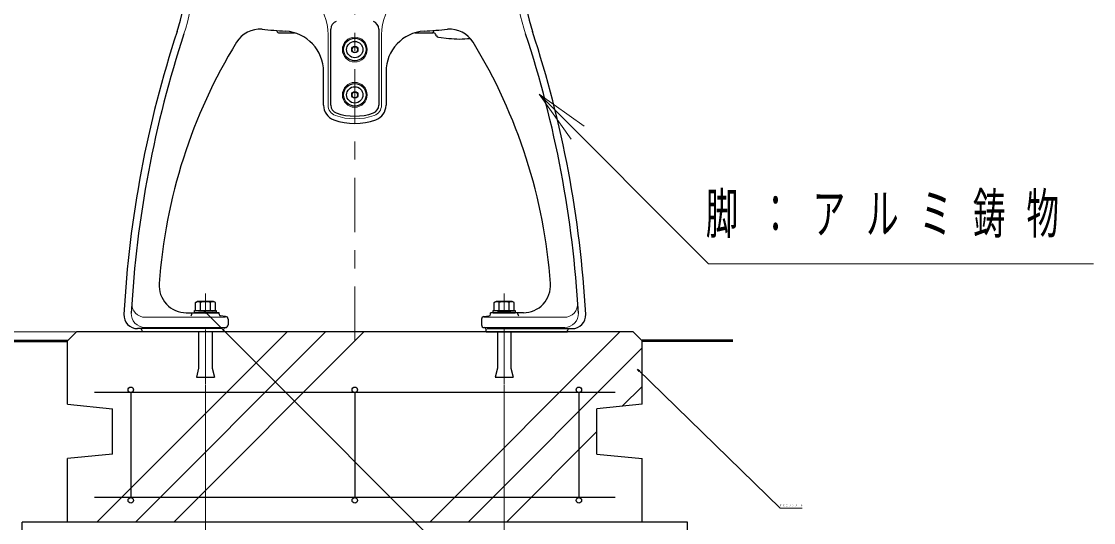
# Model space of a CAD drawing. Units: millimetres on the paper, scale 1:20. Extents: x -385 to 0, y 0 to 267.
# Drawn here: x -129.3 to -70.1, y 96.4 to 124.1 of the extents above; entities that cross this region are included whole.
import ezdxf

# ---------------------------------------------------------------- set-up
doc = ezdxf.new("R2010")
doc.units = ezdxf.units.MM
doc.linetypes.add('USER2', pattern=[6, 3, -1, 1, -1])
doc.layers.add('1_20', color=7, linetype='Continuous', lineweight=25)
doc.styles.add('ＭＳ ゴシック', font='')
doc.styles.get('ＭＳ ゴシック').set_extended_font_data('MS Gothic')

msp = doc.modelspace()

# ---------------------------------------------------------------- linework, layer by layer
at = {"layer": '1_20', "color": 190, "linetype": 'USER2', "lineweight": 13}
msp.add_line((-110.879, 106.44), (-110.879, 127.934), dxfattribs=at)
at = {"layer": '1_20', "color": 190}
for p, q in [((-115.194, 123.527), (-115.212, 123.566)), ((-115.058, 123.44), (-114.209, 123.44)), ((-107.549, 123.44), (-106.55, 123.44)), ((-106.513, 123.527), (-106.494, 123.57)), ((-106.367, 123.274), (-106.42, 123.365)), ((-106.256, 123.2), (-105.692, 123.132)), ((-119.504, 106.94), (-119.504, 104.94)), ((-118.754, 106.94), (-118.754, 104.94)), ((-103.004, 106.94), (-103.004, 104.94)), ((-102.254, 106.94), (-102.254, 104.94)), ((-119.504, 104.94), (-119.629, 104.44)), ((-118.754, 104.94), (-118.629, 104.44)), ((-103.004, 104.94), (-103.129, 104.44)), ((-102.254, 104.94), (-102.129, 104.44)), ((-119.629, 104.44), (-118.629, 104.44)), ((-103.129, 104.44), (-102.129, 104.44))]:
    msp.add_line(p, q, dxfattribs=at)
at = {"layer": '1_20', "color": 4, "lineweight": 13}
for p, q in [((-112.354, 119.44), (-112.354, 123.326)), ((-109.404, 123.326), (-109.404, 119.44)), ((-122.438, 107.74), (-118.014, 107.74)), ((-99.319, 107.74), (-103.744, 107.74)), ((-122.478, 107.181), (-118.014, 107.181)), ((-99.28, 107.181), (-103.744, 107.181))]:
    msp.add_line(p, q, dxfattribs=at)
at = {"layer": '1_20', "color": 4}
for p, q in [((-112.204, 119.44), (-112.204, 123.64)), ((-109.554, 123.64), (-109.554, 119.44)), ((-112.604, 119.44), (-112.604, 121.285)), ((-109.154, 121.285), (-109.154, 119.44)), ((-120.188, 107.99), (-118.379, 107.99)), ((-119.879, 107.99), (-119.504, 108.023)), ((-119.879, 107.914), (-119.879, 107.99)), ((-119.504, 108.023), (-118.754, 108.023)), ((-118.379, 107.99), (-118.754, 108.023)), ((-118.379, 107.914), (-118.379, 107.99)), ((-118.014, 107.788), (-118.288, 107.815)), ((-103.744, 107.788), (-103.469, 107.815)), ((-103.379, 107.99), (-103.004, 108.023)), ((-101.57, 107.99), (-103.379, 107.99)), ((-103.379, 107.914), (-103.379, 107.99)), ((-102.254, 108.023), (-103.004, 108.023)), ((-101.879, 107.99), (-102.254, 108.023)), ((-101.879, 107.914), (-101.879, 107.99)), ((-117.879, 107.638), (-117.879, 107.323)), ((-103.879, 107.638), (-103.879, 107.323)), ((-126.754, 106.44), (-126.254, 106.94)), ((-95.504, 106.94), (-126.254, 106.94)), ((-118.178, 107.115), (-122.882, 107.115)), ((-122.629, 106.94), (-122.629, 107.015)), ((-118.129, 106.94), (-122.629, 106.94)), ((-118.129, 106.94), (-118.129, 107.073)), ((-103.629, 106.94), (-103.629, 107.073)), ((-103.629, 106.94), (-99.129, 106.94)), ((-103.579, 107.115), (-98.875, 107.115)), ((-99.129, 106.94), (-99.129, 107.015)), ((-95.004, 106.44), (-95.504, 106.94)), ((-126.754, 102.94), (-126.754, 106.44)), ((-95.004, 102.94), (-95.004, 106.44)), ((-126.754, 102.94), (-124.254, 102.69)), ((-124.254, 100.19), (-124.254, 102.69)), ((-95.004, 102.94), (-97.504, 102.69)), ((-97.504, 100.19), (-97.504, 102.69)), ((-124.254, 100.19), (-126.754, 99.94)), ((-97.504, 100.19), (-95.004, 99.94)), ((-126.754, 96.44), (-126.754, 99.94)), ((-95.004, 96.44), (-95.004, 99.94)), ((-92.504, 96.44), (-129.254, 96.44)), ((-129.254, 89.94), (-129.254, 96.44)), ((-92.504, 89.94), (-92.504, 96.44))]:
    msp.add_line(p, q, dxfattribs=at)
at = {"layer": '1_20'}
for p, q in [((-110.965, 122.665), (-111.052, 122.515)), ((-110.965, 122.665), (-110.792, 122.665)), ((-110.706, 122.515), (-110.792, 122.665)), ((-110.965, 122.365), (-111.052, 122.515)), ((-110.965, 122.365), (-110.792, 122.365)), ((-110.706, 122.515), (-110.792, 122.365)), ((-110.965, 120.165), (-111.052, 120.015)), ((-110.965, 119.865), (-111.052, 120.015)), ((-110.965, 120.165), (-110.792, 120.165)), ((-110.965, 119.865), (-110.792, 119.865)), ((-110.706, 120.015), (-110.792, 120.165)), ((-110.706, 120.015), (-110.792, 119.865)), ((-119.677, 108.558), (-119.579, 108.615)), ((-119.677, 108.115), (-119.677, 108.558)), ((-118.679, 108.615), (-119.579, 108.615)), ((-119.403, 108.115), (-119.403, 108.558)), ((-118.855, 108.115), (-118.855, 108.558)), ((-118.58, 108.558), (-118.679, 108.615)), ((-118.58, 108.115), (-118.58, 108.558)), ((-103.177, 108.558), (-103.079, 108.615)), ((-103.177, 108.115), (-103.177, 108.558)), ((-102.179, 108.615), (-103.079, 108.615)), ((-102.903, 108.115), (-102.903, 108.558)), ((-102.355, 108.115), (-102.355, 108.558)), ((-102.08, 108.558), (-102.179, 108.615)), ((-102.08, 108.115), (-102.08, 108.558)), ((-119.729, 107.99), (-119.729, 108.115)), ((-119.729, 108.115), (-118.529, 108.115)), ((-119.729, 107.99), (-118.529, 107.99)), ((-119.677, 108.115), (-118.58, 108.115)), ((-119.094, 107.955), (-119.182, 108.079)), ((-119.182, 108.079), (-119.058, 107.991)), ((-119.182, 108.079), (-119.076, 107.973)), ((-118.529, 108.115), (-118.529, 107.99)), ((-103.229, 107.99), (-103.229, 108.115)), ((-103.229, 108.115), (-102.029, 108.115)), ((-103.229, 107.99), (-102.029, 107.99)), ((-103.177, 108.115), (-102.08, 108.115)), ((-102.029, 108.115), (-102.029, 107.99)), ((-95.169, 104.755), (-95.259, 104.877)), ((-95.259, 104.877), (-95.134, 104.791)), ((-95.259, 104.877), (-95.152, 104.773)), ((-96.504, 103.59), (-125.254, 103.59)), ((-123.254, 103.563), (-123.254, 97.79)), ((-110.879, 103.576), (-110.879, 97.79)), ((-98.504, 103.575), (-98.504, 97.79)), ((-96.504, 97.79), (-125.254, 97.79))]:
    msp.add_line(p, q, dxfattribs=at)
at = {"layer": '1_20', "lineweight": 13}
for p, q in [((-100.688, 120.048), (-98.568, 117.925)), ((-100.688, 120.048), (-98.215, 118.278)), ((-98.922, 117.572), (-100.688, 120.048)), ((-127.254, 106.94), (-140.254, 106.94)), ((-126.304, 106.94), (-139.304, 106.94)), ((-125.121, 96.44), (-114.621, 106.94)), ((-123, 96.44), (-112.5, 106.94)), ((-120.879, 96.44), (-110.379, 106.94)), ((-106.737, 96.44), (-96.237, 106.94)), ((-104.615, 96.44), (-95.004, 106.052)), ((-119.129, 104.008), (-119.129, 79.89)), ((-102.629, 104.008), (-102.629, 79.89)), ((-96.104, 102.83), (-95.004, 103.93)), ((-119.129, 103.058), (-119.129, 78.94)), ((-102.629, 103.058), (-102.629, 78.94)), ((-102.494, 96.44), (-97.504, 101.43))]:
    msp.add_line(p, q, dxfattribs=at)
at = {"layer": '1_20', "linetype": 'USER2', "lineweight": 13}
for p, q in [((-119.129, 104.058), (-119.129, 109.474)), ((-102.629, 104.058), (-102.629, 109.474))]:
    msp.add_line(p, q, dxfattribs=at)
at = {"layer": '1_20', "lineweight": 50}
for p, q in [((-131.764, 106.44), (-126.754, 106.44)), ((-89.994, 106.44), (-95.004, 106.44))]:
    msp.add_line(p, q, dxfattribs=at)
at = {"layer": '1_20', "lineweight": 13}
for points in [[(-100.688, 120.048), (-91.348, 110.693), (-70.075, 110.693)], [(-119.182, 108.079), (-87.277, 76.174), (-85.15, 76.174)], [(-95.259, 104.877), (-87.377, 97.208), (-86.171, 97.208)]]:
    msp.add_lwpolyline(points, dxfattribs=at)
at = {"layer": '1_20', "color": 4, "lineweight": 13}
for centre in [(-110.879, 122.515), (-110.879, 120.015)]:
    msp.add_circle(centre, 0.687, dxfattribs=at)
at = {"layer": '1_20', "color": 4}
for centre in [(-110.879, 122.515), (-110.879, 120.015)]:
    msp.add_circle(centre, 0.625, dxfattribs=at)
at = {"layer": '1_20'}
for centre, radius in [((-110.879, 122.515), 0.45), ((-110.879, 122.515), 0.173), ((-110.879, 120.015), 0.45), ((-110.879, 120.015), 0.173), ((-123.254, 103.74), 0.15), ((-110.879, 103.74), 0.15), ((-98.504, 103.74), 0.15), ((-123.254, 97.64), 0.15), ((-110.879, 97.64), 0.15), ((-98.504, 97.64), 0.15)]:
    msp.add_circle(centre, radius, dxfattribs=at)
at = {"layer": '1_20', "color": 4}
for centre, radius, start, end in [((-131.714, 127.129), 11.6, 341.7907, 32.90244), ((-90.043, 127.129), 11.6, 147.09756, 198.2093), ((-111.754, 123.64), 0.45, 109.45516, 180), ((-110.004, 123.64), 0.45, 0, 70.54484), ((-63.32, 104.63), 60.4, 161.7907, 176.8909), ((-63.32, 104.63), 60, 161.7907, 176.80644), ((-116.136, 122.136), 1.5, 84.90994, 148.54185), ((-110.879, 181.153), 57.75, 264.90994, 266.20137), ((-114.854, 121.285), 2.25, 0, 86.20137), ((-106.904, 121.285), 2.25, 93.79863, 180), ((-110.879, 181.153), 57.75, 273.79863, 275.09006), ((-105.622, 122.136), 1.5, 31.45815, 95.09006), ((-158.438, 104.63), 60, 3.19356, 18.2093), ((-158.438, 104.63), 60.4, 3.1091, 18.2093), ((-92.208, 107.498), 29.55, 148.54185, 175.92703), ((-129.549, 107.498), 29.55, 4.07297, 31.45815), ((-111.754, 119.44), 0.85, 180, 250.54484), ((-111.754, 119.44), 0.45, 180, 250.54484), ((-110.004, 119.44), 0.45, 289.45516, 0), ((-110.004, 119.44), 0.85, 289.45516, 0), ((-110.879, 121.917), 3.477, 250.54484, 289.45516), ((-110.879, 121.917), 3.077, 250.54484, 289.45516), ((-120.188, 109.49), 1.5, 175.92703, 270), ((-101.57, 109.49), 1.5, 270, 4.07297), ((-122.882, 107.865), 0.75, 176.8909, 270), ((-119.979, 107.914), 0.1, 293.38369, 0), ((-118.279, 107.914), 0.1, 180, 264.37669), ((-118.029, 107.638), 0.15, 0, 84.37669), ((-103.729, 107.638), 0.15, 95.62331, 180), ((-103.479, 107.914), 0.1, 275.62331, 0), ((-101.779, 107.914), 0.1, 180, 246.61631), ((-98.875, 107.865), 0.75, 270, 3.1091), ((-118.029, 107.323), 0.15, 270, 0), ((-103.729, 107.323), 0.15, 180, 270), ((-122.729, 107.015), 0.1, 0, 90), ((-118.029, 107.073), 0.1, 90, 180), ((-103.729, 107.073), 0.1, 0, 90), ((-99.029, 107.015), 0.1, 90, 180)]:
    msp.add_arc(centre, radius, start, end, dxfattribs=at)
at = {"layer": '1_20', "color": 4, "lineweight": 13}
for centre, radius, start, end in [((-131.714, 127.129), 12, 341.7907, 32.90244), ((-90.043, 127.129), 12, 147.09756, 198.2093), ((-115.354, 123.326), 3, 0, 85.57494), ((-106.404, 123.326), 3, 94.42506, 180), ((-111.754, 119.44), 0.6, 180, 250.54484), ((-110.004, 119.44), 0.6, 289.45516, 0), ((-110.879, 121.917), 3.227, 250.54484, 289.45516), ((-122.444, 108.49), 0.75, 176.26441, 270), ((-99.313, 108.49), 0.75, 270, 3.73559), ((-122.478, 107.931), 0.75, 176.80644, 270), ((-99.28, 107.931), 0.75, 270, 3.19356)]:
    msp.add_arc(centre, radius, start, end, dxfattribs=at)
at = {"layer": '1_20', "color": 190}
for centre, radius, start, end in [((-115.058, 123.59), 0.15, 205, 270), ((-106.649, 123.59), 0.15, 270, 335), ((-106.55, 123.29), 0.15, 30, 90), ((-106.238, 123.349), 0.15, 210, 263.10851), ((-105.092, 128.096), 5, 263.10851, 276.80474)]:
    msp.add_arc(centre, radius, start, end, dxfattribs=at)
at = {"layer": '1_20'}
for centre, radius, start, end in [((-119.54, 108.358), 0.243, 55.61586, 124.38414), ((-119.129, 107.693), 0.908, 72.41211, 107.58789), ((-118.718, 108.358), 0.243, 55.61586, 124.38414), ((-103.04, 108.358), 0.243, 55.61586, 124.38414), ((-102.629, 107.693), 0.908, 72.41211, 107.58789), ((-102.218, 108.358), 0.243, 55.61586, 124.38414)]:
    msp.add_arc(centre, radius, start, end, dxfattribs=at)

# ---------------------------------------------------------------- texts
at = {"layer": '1_20', "attachment_point": 4, "style": 'ＭＳ ゴシック'}
for s, insert, char_height in [('\\T1.64;\\W0.6;脚：アルミ鋳物', (-91.492, 113.343), 2.199), ('\\T1.64;\\W0.65;ＰＣコンクリート', (-87.393, 97.358), 0.11)]:
    msp.add_mtext(s, dxfattribs=dict(at, insert=insert, char_height=char_height))

doc.saveas('drawing.dxf')
